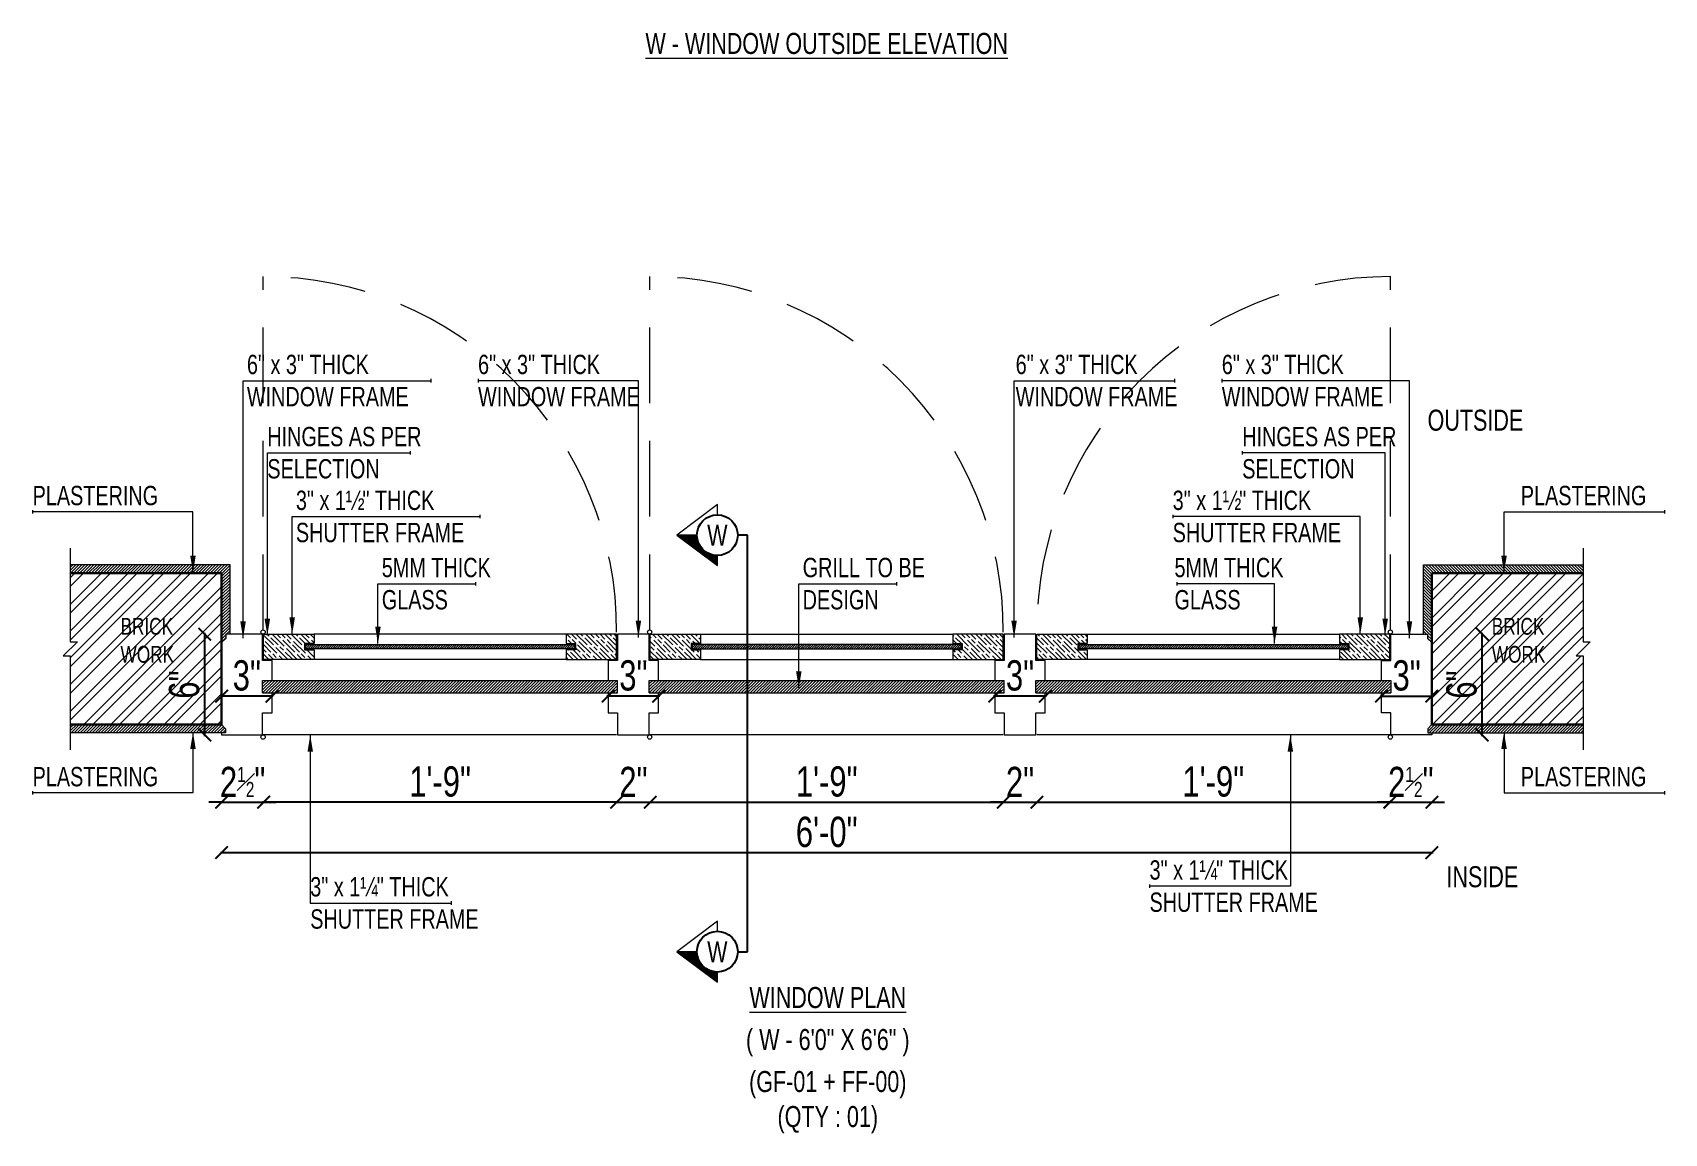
# Model space of a CAD drawing. Header units: inches. Extents: x 3365147 to 3374664, y 1380917 to 1384908.
# Drawn here: x 3372581.7 to 3372678.8, y 1381354 to 1381419.5 of the extents above; entities that cross this region are included whole.
import ezdxf
from ezdxf.enums import TextEntityAlignment as Align

# ---------------------------------------------------------------- set-up
doc = ezdxf.new("R2010")
doc.units = ezdxf.units.IN
doc.header["$LTSCALE"] = 18
doc.header["$MEASUREMENT"] = 0
doc.header["$PDSIZE"] = -1
for name, pattern in [('CONTINOUS', [0]), ('DASHDOT', [1, 0.5, -0.25, 0, -0.25]), ('HIDDEN', [0.375, 0.25, -0.125])]:
    doc.linetypes.add(name, pattern=pattern)
for name, color, linetype, lineweight in [('DETAIL-SECTION ARROW HATCH_BC', 252, 'CONTINOUS', 5), ('DETAIL-SECTION ARROW_BC', 1, 'CONTINOUS', 18), ('DETAIL-SECTION-00_BC', 2, 'DASHDOT', 25), ('DIM-03_BC', 1, 'Continuous', 9), ('GLASS-00_BC', 140, 'Continuous', 18), ('GLASS-HATCH_BC', 141, 'Continuous', 5), ('GRILL-00_BC', 150, 'CONTINOUS', 18), ('GRILL-HATCH_BC', 252, 'CONTINOUS', 5), ('PLASTERING BAND HATCH_BC', 252, 'Continuous', 5), ('PLASTERING BAND-00_BC', 1, 'Continuous', 15), ('TEXT ARROW_BC', 4, 'Continuous', 13), ('TEXT-HEADING_BC', 2, 'Continuous', 25), ('TEXT_BC', 3, 'CONTINOUS', 18), ('TITLE TEXT-01_BC', 1, 'Continuous', 20), ('TITLE TEXT-02_BC', 3, 'Continuous', 18), ('TITLE TEXT-03_BC', 4, 'Continuous', 15), ('WALL-00_BC', 7, 'Continuous', 30), ('WALL-9 inch BRICK HATCH_BC', 22, 'Continuous', 0), ('WALL-ZIGZAG LINE_BC', 3, 'Continuous', 13), ('WINDOWS-00_BC', 30, 'Continuous', 18), ('WINDOWS-SHUTTER_BC', 40, 'Continuous', 9), ('WINDOWS-THIN_BC', 252, 'Continuous', 5)]:
    doc.layers.add(name, color=color, linetype=linetype, lineweight=lineweight)
doc.styles.add('BC-TEXT_GENERAL', font='swisscl.ttf')
doc.styles.add('BC-WALL_DIM', font='swisscl.ttf')
doc.styles.add('BC_ROOM _DIM', font='swisscl.ttf')
doc.styles.add('DIM_BC', font='swisscl.ttf')
doc.dimstyles.new('BC-RD2', dxfattribs={"dimscale": 0.8, "dimtxt": 6, "dimasz": 2.5, "dimexe": 4.5, "dimexo": 0, "dimgap": 1, "dimtad": 1, "dimdec": 4, "dimzin": 3, "dimdsep": 46, "dimlunit": 4, "dimtxsty": 'BC_ROOM _DIM', "dimblk": 'ARCHTICK', "dimcen": 0.0625, "dimdle": 0.25, "dimse1": 1, "dimse2": 1, "dimclrd": 8, "dimclre": 4, "dimclrt": 256, "dimadec": 0, "dimazin": 0, "dimtfac": 0.5, "dimtdec": 4, "dimtix": 1, "dimtofl": 0, "dimtmove": 2, "dimatfit": 2, "dimfxl": 0, "dimfrac": 1, "dimtolj": 1, "dimtzin": 1, "dimarcsym": 0})
doc.dimstyles.new('WALL DIM-02_BC', dxfattribs={"dimtxt": 4, "dimasz": 2, "dimexe": 4.5, "dimexo": 0, "dimgap": 1, "dimtad": 1, "dimdec": 1, "dimzin": 0, "dimdsep": 46, "dimlunit": 4, "dimtxsty": 'BC-WALL_DIM', "dimblk": 'ARCHTICK', "dimcen": 0.0625, "dimdle": 0.25, "dimse1": 1, "dimse2": 1, "dimclrd": 7, "dimclre": 4, "dimclrt": 256, "dimadec": 0, "dimazin": 0, "dimtfac": 0.5, "dimtdec": 1, "dimtix": 1, "dimtofl": 0, "dimtmove": 2, "dimatfit": 2, "dimfxl": 0, "dimfrac": 1, "dimtolj": 1, "dimtzin": 1, "dimlwd": -1, "dimarcsym": 0})
pattern_1 = [(135, (3614064.68636, 1485485.129), (0.4242640687, 0.4242640687), [1, -0.2]), (135, (3614064.9692, 1485485.129), (0.4242640687, 0.4242640687), [0.6, -0.15, 0.3, -0.15]), (135, (3614065.32276, 1485485.0583), (0.4242640687, 0.4242640687), [1, -0.2])]
pattern_2 = [(225, (3131226.25682, 1277280.78154), (0.066291260736, -0.066291260736), [])]

# ---------------------------------------------------------------- blocks, each defined once
blk = doc.blocks.new('ARCHTICK')
at = {"color": 0, "const_width": 0.15}
blk.add_lwpolyline([(-0.5, -0.5), (0.5, 0.5)], dxfattribs=at)
blk = doc.blocks.new('*D1640')
at = {"layer": 'Defpoints', "color": 0, "transparency": 16777216}
for p in [(3372592.986, 1381377.674), (3372595.486, 1381377.674), (3372595.486, 1381373.674)]:
    blk.add_point(p, dxfattribs=at)
at = {"layer": 'DIM-03_BC', "color": 254, "lineweight": -2, "transparency": 16777216}
for p, q in [((3372592.986, 1381373.674), (3372592.236, 1381373.674)), ((3372592.986, 1381373.674), (3372595.486, 1381373.674)), ((3372595.486, 1381373.674), (3372596.236, 1381373.674))]:
    blk.add_line(p, q, dxfattribs=at)
at = {"layer": 'DIM-03_BC', "color": 254, "lineweight": -2, "transparency": 16777216, "xscale": 0.75, "yscale": 0.75, "zscale": 0.75}
blk.add_blockref('ARCHTICK', (3372592.986, 1381373.674), dxfattribs=at)
at = {"layer": 'DIM-03_BC', "color": 254, "lineweight": -2, "transparency": 16777216, "xscale": 0.75, "yscale": 0.75, "zscale": 0.75, "rotation": 180}
blk.add_blockref('ARCHTICK', (3372595.486, 1381373.674), dxfattribs=at)
at = {"layer": 'DIM-03_BC', "transparency": 16777216, "insert": (3372594.236, 1381374.878), "char_height": 1.8, "attachment_point": 5, "style": 'BC_ROOM _DIM'}
blk.add_mtext('\\A1;2{\\H0.5x;\\S1#2;}"', dxfattribs=at)
blk = doc.blocks.new('_ArchTick')
at = {"color": 0, "linetype": 'ByBlock', "const_width": 0.15}
blk.add_lwpolyline([(-0.5, -0.5), (0.5, 0.5)], dxfattribs=at)
blk = doc.blocks.new('*D1641')
at = {"layer": 'Defpoints', "color": 0, "transparency": 16777216}
for p in [(3372639.486, 1381377.674), (3372641.486, 1381377.674), (3372641.486, 1381373.674)]:
    blk.add_point(p, dxfattribs=at)
at = {"layer": 'DIM-03_BC', "color": 254, "lineweight": -2, "transparency": 16777216}
for p, q in [((3372639.486, 1381373.674), (3372638.736, 1381373.674)), ((3372639.486, 1381373.674), (3372641.486, 1381373.674)), ((3372641.486, 1381373.674), (3372642.236, 1381373.674))]:
    blk.add_line(p, q, dxfattribs=at)
at = {"layer": 'DIM-03_BC', "color": 254, "lineweight": -2, "transparency": 16777216, "xscale": 0.75, "yscale": 0.75, "zscale": 0.75}
blk.add_blockref('ARCHTICK', (3372639.486, 1381373.674), dxfattribs=at)
at = {"layer": 'DIM-03_BC', "color": 254, "lineweight": -2, "transparency": 16777216, "xscale": 0.75, "yscale": 0.75, "zscale": 0.75, "rotation": 180}
blk.add_blockref('ARCHTICK', (3372641.486, 1381373.674), dxfattribs=at)
at = {"layer": 'DIM-03_BC', "transparency": 16777216, "insert": (3372640.486, 1381374.878), "char_height": 1.8, "attachment_point": 5, "style": 'BC_ROOM _DIM'}
blk.add_mtext('\\A1;2"', dxfattribs=at)
blk = doc.blocks.new('*D1642')
at = {"layer": 'Defpoints', "color": 0, "transparency": 16777216}
for p in [(3372591.986, 1381383.674), (3372593.236, 1381383.674), (3372592.986, 1381377.674)]:
    blk.add_point(p, dxfattribs=at)
at = {"layer": 'DIM-03_BC', "color": 254, "lineweight": -2, "transparency": 16777216}
blk.add_line((3372591.986, 1381377.599), (3372591.986, 1381383.749), dxfattribs=at)
at = {"layer": 'DIM-03_BC', "color": 254, "lineweight": -2, "transparency": 16777216, "xscale": 0.75, "yscale": 0.75, "zscale": 0.75}
for p, rotation in [((3372591.986, 1381383.674), 90), ((3372591.986, 1381377.674), 270)]:
    blk.add_blockref('ARCHTICK', p, dxfattribs=dict(at, rotation=rotation))
at = {"layer": 'DIM-03_BC', "transparency": 16777216, "insert": (3372590.764, 1381380.674), "char_height": 1.8, "attachment_point": 5, "rotation": 90, "style": 'BC_ROOM _DIM'}
blk.add_mtext('\\A1;6"', dxfattribs=at)
blk = doc.blocks.new('*D1643')
at = {"layer": 'Defpoints', "color": 0, "transparency": 16777216}
for p in [(3372592.986, 1381379.987), (3372592.986, 1381378.987), (3372595.986, 1381378.987)]:
    blk.add_point(p, dxfattribs=at)
at = {"layer": 'DIM-03_BC', "color": 254, "lineweight": -2, "transparency": 16777216}
blk.add_line((3372596.061, 1381379.987), (3372592.911, 1381379.987), dxfattribs=at)
at = {"layer": 'DIM-03_BC', "color": 254, "lineweight": -2, "transparency": 16777216, "xscale": 0.75, "yscale": 0.75, "zscale": 0.75, "rotation": 180}
blk.add_blockref('ARCHTICK', (3372592.986, 1381379.987), dxfattribs=at)
at = {"layer": 'DIM-03_BC', "color": 254, "lineweight": -2, "transparency": 16777216, "xscale": 0.75, "yscale": 0.75, "zscale": 0.75}
blk.add_blockref('ARCHTICK', (3372595.986, 1381379.987), dxfattribs=at)
at = {"layer": 'DIM-03_BC', "transparency": 16777216, "insert": (3372594.486, 1381381.208), "char_height": 1.8, "attachment_point": 5, "style": 'BC_ROOM _DIM'}
blk.add_mtext('\\A1;3"', dxfattribs=at)
blk = doc.blocks.new('*D1644')
at = {"layer": 'Defpoints', "color": 0, "transparency": 16777216}
for p in [(3372641.486, 1381377.674), (3372662.486, 1381377.674), (3372662.486, 1381373.674)]:
    blk.add_point(p, dxfattribs=at)
at = {"layer": 'DIM-03_BC', "color": 254, "lineweight": -2, "transparency": 16777216}
blk.add_line((3372641.411, 1381373.674), (3372662.561, 1381373.674), dxfattribs=at)
at = {"layer": 'DIM-03_BC', "color": 254, "lineweight": -2, "transparency": 16777216, "xscale": 0.75, "yscale": 0.75, "zscale": 0.75, "rotation": 180}
blk.add_blockref('ARCHTICK', (3372641.486, 1381373.674), dxfattribs=at)
at = {"layer": 'DIM-03_BC', "color": 254, "lineweight": -2, "transparency": 16777216, "xscale": 0.75, "yscale": 0.75, "zscale": 0.75}
blk.add_blockref('ARCHTICK', (3372662.486, 1381373.674), dxfattribs=at)
at = {"layer": 'DIM-03_BC', "transparency": 16777216, "insert": (3372651.986, 1381374.895), "char_height": 1.8, "attachment_point": 5, "style": 'BC_ROOM _DIM'}
blk.add_mtext('\\A1;1\'-9"', dxfattribs=at)
blk = doc.blocks.new('*D1645')
at = {"layer": 'Defpoints', "color": 0, "transparency": 16777216}
for p in [(3372664.736, 1381383.674), (3372667.986, 1381383.674), (3372664.986, 1381377.674)]:
    blk.add_point(p, dxfattribs=at)
at = {"layer": 'DIM-03_BC', "color": 254, "lineweight": -2, "transparency": 16777216}
blk.add_line((3372667.986, 1381377.599), (3372667.986, 1381383.749), dxfattribs=at)
at = {"layer": 'DIM-03_BC', "color": 254, "lineweight": -2, "transparency": 16777216, "xscale": 0.75, "yscale": 0.75, "zscale": 0.75}
for p, rotation in [((3372667.986, 1381383.674), 90), ((3372667.986, 1381377.674), 270)]:
    blk.add_blockref('ARCHTICK', p, dxfattribs=dict(at, rotation=rotation))
at = {"layer": 'DIM-03_BC', "transparency": 16777216, "insert": (3372666.764, 1381380.674), "char_height": 1.8, "attachment_point": 5, "rotation": 90, "style": 'BC_ROOM _DIM'}
blk.add_mtext('\\A1;6"', dxfattribs=at)
blk = doc.blocks.new('*D1646')
at = {"layer": 'Defpoints', "color": 0, "transparency": 16777216}
for p in [(3372664.986, 1381379.987), (3372661.986, 1381378.987), (3372664.986, 1381378.987)]:
    blk.add_point(p, dxfattribs=at)
at = {"layer": 'DIM-03_BC', "color": 254, "lineweight": -2, "transparency": 16777216}
blk.add_line((3372661.911, 1381379.987), (3372665.061, 1381379.987), dxfattribs=at)
at = {"layer": 'DIM-03_BC', "color": 254, "lineweight": -2, "transparency": 16777216, "xscale": 0.75, "yscale": 0.75, "zscale": 0.75, "rotation": 180}
blk.add_blockref('ARCHTICK', (3372661.986, 1381379.987), dxfattribs=at)
at = {"layer": 'DIM-03_BC', "color": 254, "lineweight": -2, "transparency": 16777216, "xscale": 0.75, "yscale": 0.75, "zscale": 0.75}
blk.add_blockref('ARCHTICK', (3372664.986, 1381379.987), dxfattribs=at)
at = {"layer": 'DIM-03_BC', "transparency": 16777216, "insert": (3372663.486, 1381381.208), "char_height": 1.8, "attachment_point": 5, "style": 'BC_ROOM _DIM'}
blk.add_mtext('\\A1;3"', dxfattribs=at)
blk = doc.blocks.new('*D1647')
at = {"layer": 'Defpoints', "color": 0, "transparency": 16777216}
for p in [(3372662.486, 1381377.674), (3372664.986, 1381377.674), (3372664.986, 1381373.674)]:
    blk.add_point(p, dxfattribs=at)
at = {"layer": 'DIM-03_BC', "color": 254, "lineweight": -2, "transparency": 16777216}
for p, q in [((3372662.486, 1381373.674), (3372661.736, 1381373.674)), ((3372662.486, 1381373.674), (3372664.986, 1381373.674)), ((3372664.986, 1381373.674), (3372665.736, 1381373.674))]:
    blk.add_line(p, q, dxfattribs=at)
at = {"layer": 'DIM-03_BC', "color": 254, "lineweight": -2, "transparency": 16777216, "xscale": 0.75, "yscale": 0.75, "zscale": 0.75}
blk.add_blockref('ARCHTICK', (3372662.486, 1381373.674), dxfattribs=at)
at = {"layer": 'DIM-03_BC', "color": 254, "lineweight": -2, "transparency": 16777216, "xscale": 0.75, "yscale": 0.75, "zscale": 0.75, "rotation": 180}
blk.add_blockref('ARCHTICK', (3372664.986, 1381373.674), dxfattribs=at)
at = {"layer": 'DIM-03_BC', "transparency": 16777216, "insert": (3372663.736, 1381374.878), "char_height": 1.8, "attachment_point": 5, "style": 'BC_ROOM _DIM'}
blk.add_mtext('\\A1;2{\\H0.5x;\\S1#2;}"', dxfattribs=at)
blk = doc.blocks.new('*D1648')
at = {"layer": 'Defpoints', "color": 0, "transparency": 16777216}
for p in [(3372638.986, 1381379.987), (3372638.986, 1381378.987), (3372641.986, 1381378.987)]:
    blk.add_point(p, dxfattribs=at)
at = {"layer": 'DIM-03_BC', "color": 254, "lineweight": -2, "transparency": 16777216}
blk.add_line((3372642.061, 1381379.987), (3372638.911, 1381379.987), dxfattribs=at)
at = {"layer": 'DIM-03_BC', "color": 254, "lineweight": -2, "transparency": 16777216, "xscale": 0.75, "yscale": 0.75, "zscale": 0.75, "rotation": 180}
blk.add_blockref('ARCHTICK', (3372638.986, 1381379.987), dxfattribs=at)
at = {"layer": 'DIM-03_BC', "color": 254, "lineweight": -2, "transparency": 16777216, "xscale": 0.75, "yscale": 0.75, "zscale": 0.75}
blk.add_blockref('ARCHTICK', (3372641.986, 1381379.987), dxfattribs=at)
at = {"layer": 'DIM-03_BC', "transparency": 16777216, "insert": (3372640.486, 1381381.208), "char_height": 1.8, "attachment_point": 5, "style": 'BC_ROOM _DIM'}
blk.add_mtext('\\A1;3"', dxfattribs=at)
blk = doc.blocks.new('*D1660')
at = {"layer": 'Defpoints', "color": 0, "transparency": 16777216}
for p in [(3372592.986, 1381377.674), (3372664.986, 1381377.674), (3372664.986, 1381370.674)]:
    blk.add_point(p, dxfattribs=at)
at = {"layer": 'DIM-03_BC', "color": 254, "lineweight": -2, "transparency": 16777216}
blk.add_line((3372592.911, 1381370.674), (3372665.061, 1381370.674), dxfattribs=at)
at = {"layer": 'DIM-03_BC', "color": 254, "lineweight": -2, "transparency": 16777216, "xscale": 0.75, "yscale": 0.75, "zscale": 0.75, "rotation": 180}
blk.add_blockref('ARCHTICK', (3372592.986, 1381370.674), dxfattribs=at)
at = {"layer": 'DIM-03_BC', "color": 254, "lineweight": -2, "transparency": 16777216, "xscale": 0.75, "yscale": 0.75, "zscale": 0.75}
blk.add_blockref('ARCHTICK', (3372664.986, 1381370.674), dxfattribs=at)
at = {"layer": 'DIM-03_BC', "transparency": 16777216, "insert": (3372628.986, 1381371.896), "char_height": 1.8, "attachment_point": 5, "style": 'BC_ROOM _DIM'}
blk.add_mtext('\\A1;6\'-0"', dxfattribs=at)
blk = doc.blocks.new('*D1661')
at = {"layer": 'Defpoints', "color": 0, "transparency": 16777216}
for p in [(3372595.486, 1381377.674), (3372616.486, 1381377.674), (3372595.486, 1381373.674)]:
    blk.add_point(p, dxfattribs=at)
at = {"layer": 'DIM-03_BC', "color": 254, "lineweight": -2, "transparency": 16777216}
blk.add_line((3372616.561, 1381373.674), (3372595.411, 1381373.674), dxfattribs=at)
at = {"layer": 'DIM-03_BC', "color": 254, "lineweight": -2, "transparency": 16777216, "xscale": 0.75, "yscale": 0.75, "zscale": 0.75, "rotation": 180}
blk.add_blockref('ARCHTICK', (3372595.486, 1381373.674), dxfattribs=at)
at = {"layer": 'DIM-03_BC', "color": 254, "lineweight": -2, "transparency": 16777216, "xscale": 0.75, "yscale": 0.75, "zscale": 0.75}
blk.add_blockref('ARCHTICK', (3372616.486, 1381373.674), dxfattribs=at)
at = {"layer": 'DIM-03_BC', "transparency": 16777216, "insert": (3372605.986, 1381374.895), "char_height": 1.8, "attachment_point": 5, "style": 'BC_ROOM _DIM'}
blk.add_mtext('\\A1;1\'-9"', dxfattribs=at)
blk = doc.blocks.new('*D1662')
at = {"layer": 'Defpoints', "color": 0, "transparency": 16777216}
for p in [(3372615.986, 1381379.987), (3372615.986, 1381378.987), (3372618.986, 1381378.987)]:
    blk.add_point(p, dxfattribs=at)
at = {"layer": 'DIM-03_BC', "color": 254, "lineweight": -2, "transparency": 16777216}
blk.add_line((3372619.061, 1381379.987), (3372615.911, 1381379.987), dxfattribs=at)
at = {"layer": 'DIM-03_BC', "color": 254, "lineweight": -2, "transparency": 16777216, "xscale": 0.75, "yscale": 0.75, "zscale": 0.75, "rotation": 180}
blk.add_blockref('ARCHTICK', (3372615.986, 1381379.987), dxfattribs=at)
at = {"layer": 'DIM-03_BC', "color": 254, "lineweight": -2, "transparency": 16777216, "xscale": 0.75, "yscale": 0.75, "zscale": 0.75}
blk.add_blockref('ARCHTICK', (3372618.986, 1381379.987), dxfattribs=at)
at = {"layer": 'DIM-03_BC', "transparency": 16777216, "insert": (3372617.486, 1381381.208), "char_height": 1.8, "attachment_point": 5, "style": 'BC_ROOM _DIM'}
blk.add_mtext('\\A1;3"', dxfattribs=at)
blk = doc.blocks.new('*D1663')
at = {"layer": 'Defpoints', "color": 0, "transparency": 16777216}
for p in [(3372616.486, 1381377.674), (3372618.486, 1381377.674), (3372618.486, 1381373.674)]:
    blk.add_point(p, dxfattribs=at)
at = {"layer": 'DIM-03_BC', "color": 254, "lineweight": -2, "transparency": 16777216}
for p, q in [((3372616.486, 1381373.674), (3372615.736, 1381373.674)), ((3372616.486, 1381373.674), (3372618.486, 1381373.674)), ((3372618.486, 1381373.674), (3372619.236, 1381373.674))]:
    blk.add_line(p, q, dxfattribs=at)
at = {"layer": 'DIM-03_BC', "color": 254, "lineweight": -2, "transparency": 16777216, "xscale": 0.75, "yscale": 0.75, "zscale": 0.75}
blk.add_blockref('ARCHTICK', (3372616.486, 1381373.674), dxfattribs=at)
at = {"layer": 'DIM-03_BC', "color": 254, "lineweight": -2, "transparency": 16777216, "xscale": 0.75, "yscale": 0.75, "zscale": 0.75, "rotation": 180}
blk.add_blockref('ARCHTICK', (3372618.486, 1381373.674), dxfattribs=at)
at = {"layer": 'DIM-03_BC', "transparency": 16777216, "insert": (3372617.486, 1381374.878), "char_height": 1.8, "attachment_point": 5, "style": 'BC_ROOM _DIM'}
blk.add_mtext('\\A1;2"', dxfattribs=at)
blk = doc.blocks.new('*D1664')
at = {"layer": 'Defpoints', "color": 0, "transparency": 16777216}
for p in [(3372618.486, 1381377.674), (3372639.486, 1381377.674), (3372639.486, 1381373.674)]:
    blk.add_point(p, dxfattribs=at)
at = {"layer": 'DIM-03_BC', "color": 254, "lineweight": -2, "transparency": 16777216}
blk.add_line((3372618.411, 1381373.674), (3372639.561, 1381373.674), dxfattribs=at)
at = {"layer": 'DIM-03_BC', "color": 254, "lineweight": -2, "transparency": 16777216, "xscale": 0.75, "yscale": 0.75, "zscale": 0.75, "rotation": 180}
blk.add_blockref('ARCHTICK', (3372618.486, 1381373.674), dxfattribs=at)
at = {"layer": 'DIM-03_BC', "color": 254, "lineweight": -2, "transparency": 16777216, "xscale": 0.75, "yscale": 0.75, "zscale": 0.75}
blk.add_blockref('ARCHTICK', (3372639.486, 1381373.674), dxfattribs=at)
at = {"layer": 'DIM-03_BC', "transparency": 16777216, "insert": (3372628.986, 1381374.895), "char_height": 1.8, "attachment_point": 5, "style": 'BC_ROOM _DIM'}
blk.add_mtext('\\A1;1\'-9"', dxfattribs=at)
blk = doc.blocks.new('*U1500')
at = {"layer": 'DETAIL-SECTION ARROW HATCH_BC', "linetype": 'Continuous'}
h = blk.add_hatch(dxfattribs=at)
h.set_pattern_fill('ANSI31', color=256, scale=0.064516, angle=-270, style=0)
h.set_pattern_definition([(135, (8.431633, 21.679937), (-0.0057024626, -0.0057024626), [])])
h.paths.add_polyline_path([(-0.287, 3.677), (-0.287, 3.774, -0.414214), (-0.481, 3.967), (-0.674, 3.967)])
h = blk.add_hatch(dxfattribs=at)
h.set_pattern_fill('ANSI31', color=256, scale=0.064516, angle=-270, style=0)
h.set_pattern_definition([(135, (8.431633, 17.712754), (-0.0057024626, -0.0057024626), [])])
h.paths.add_polyline_path([(-0.287, -0.29), (-0.287, -0.194, -0.414214), (-0.481, 0), (-0.674, 0)])
at = {"linetype": 'Continuous'}
for p, q in [((0, 3.967), (-0.094, 3.967)), ((-0.094, 0), (0, 0))]:
    blk.add_line(p, q, dxfattribs=at)
blk.add_line((0, 0), (0, 3.967))
at = {"linetype": 'CONTINOUS'}
for centre in [(-0.287, 3.967), (-0.287, 0)]:
    blk.add_circle(centre, 0.194, dxfattribs=at)
at = {"layer": 'DETAIL-SECTION ARROW_BC'}
for p, q in [((-0.481, 3.967), (-0.674, 3.967)), ((-0.481, 0), (-0.674, 0))]:
    blk.add_line(p, q, dxfattribs=at)
for points in [[(-0.287, 4.161), (-0.287, 4.258), (-0.674, 3.967), (-0.287, 3.677), (-0.287, 3.774)], [(-0.287, 0.194), (-0.287, 0.29), (-0.674, 0), (-0.287, -0.29), (-0.287, -0.194)]]:
    blk.add_lwpolyline(points, dxfattribs=at)
at = {"linetype": 'CONTINOUS', "style": 'DIM_BC'}
for tag, p in [('2', (-0.287, 3.967)), ('1', (-0.287, 0))]:
    blk.add_attdef(tag, text='', height=0.2, rotation=360, dxfattribs=at).set_placement(p, align=Align.MIDDLE_CENTER)

msp = doc.modelspace()

# ---------------------------------------------------------------- hatches: boundary and pattern name
at = {"layer": 'GLASS-HATCH_BC', "transparency": 33554687}
h = msp.add_hatch(dxfattribs=at)
h.set_pattern_fill('ANSI31', color=256, scale=0.75, angle=-180)
h.set_pattern_definition(pattern_2)
h.paths.add_polyline_path([(3372613.98604, 1381383.04903), (3372613.98604, 1381382.79903), (3372597.98604, 1381382.79903), (3372597.98604, 1381383.04903)])
h = msp.add_hatch(dxfattribs=at)
h.set_pattern_fill('ANSI31', color=256, scale=0.75, angle=-180)
h.set_pattern_definition(pattern_2)
h.paths.add_polyline_path([(3372620.98604, 1381383.04903), (3372620.98604, 1381382.79903), (3372636.98604, 1381382.79903), (3372636.98604, 1381383.04903)])
h = msp.add_hatch(dxfattribs=at)
h.set_pattern_fill('ANSI31', color=256, scale=0.75, angle=-180)
h.set_pattern_definition(pattern_2)
h.paths.add_polyline_path([(3372659.98604, 1381383.04903), (3372659.98604, 1381382.79903), (3372643.98604, 1381382.79903), (3372643.98604, 1381383.04903)])
at = {"layer": 'GRILL-HATCH_BC', "transparency": 33554687}
h = msp.add_hatch(dxfattribs=at)
h.set_pattern_fill('ANSI31', color=256)
h.set_pattern_definition([(45, (3614057.31136, 1485484.62901), (-0.08838834765, 0.08838834765), [])])
h.paths.add_polyline_path([(3372616.54854, 1381380.92403), (3372595.42354, 1381380.92403), (3372595.42354, 1381380.17403), (3372616.54854, 1381380.17403)])
h = msp.add_hatch(dxfattribs=at)
h.set_pattern_fill('ANSI31', color=256)
h.set_pattern_definition([(45, (3614080.31136, 1485484.62901), (-0.08838834765, 0.08838834765), [])])
h.paths.add_polyline_path([(3372618.42354, 1381380.17403), (3372639.54854, 1381380.17403), (3372639.54854, 1381380.92403), (3372618.42354, 1381380.92403)])
h = msp.add_hatch(dxfattribs=at)
h.set_pattern_fill('ANSI31', color=256)
h.set_pattern_definition([(45, (3614094.31136, 1485484.62901), (-0.08838834765, 0.08838834765), [])])
h.paths.add_polyline_path([(3372641.42354, 1381380.17403), (3372662.54854, 1381380.17403), (3372662.54854, 1381380.92403), (3372641.42354, 1381380.92403)])
at = {"layer": 'PLASTERING BAND HATCH_BC', "transparency": 33554687}
h = msp.add_hatch(dxfattribs=at)
h.set_pattern_fill('ANSI31', color=256)
h.set_pattern_definition([(45, (3372589.26103, 1381378.06887), (-0.0883883, 0.0883883), [])])
h.paths.add_polyline_path([(3372583.98604, 1381378.29903), (3372583.98604, 1381377.79903), (3372592.98604, 1381377.79903), (3372593.22604, 1381377.79903), (3372593.22604, 1381378.04903), (3372592.98604, 1381378.29903)])
h.paths.add_polyline_path([(3372592.98604, 1381383.17403), (3372593.23604, 1381383.42403), (3372593.23604, 1381383.67403), (3372593.48604, 1381383.67403), (3372593.48604, 1381387.79903), (3372583.98604, 1381387.79903), (3372583.98604, 1381387.29903), (3372592.98604, 1381387.29903)])
h = msp.add_hatch(dxfattribs=at)
h.set_pattern_fill('ANSI31', color=256, angle=90)
h.set_pattern_definition([(135, (3373801.53301, 1384580.48764), (-0.0883883476, -0.0883883476), [])])
h.paths.add_polyline_path([(3372664.73604, 1381383.42403), (3372664.98604, 1381383.17403), (3372664.98604, 1381387.29903), (3372673.98604, 1381387.29903), (3372673.98604, 1381387.79903), (3372664.48604, 1381387.79903), (3372664.48604, 1381383.67403), (3372664.73604, 1381383.67403)])
h = msp.add_hatch(dxfattribs=at)
h.set_pattern_fill('ANSI31', color=256)
h.set_pattern_definition([(45, (3373801.53301, 1384580.48764), (-0.0883883476, 0.0883883476), [])])
h.paths.add_polyline_path([(3372673.98604, 1381378.29903), (3372664.98604, 1381378.29903), (3372664.74604, 1381378.04903), (3372664.74604, 1381377.79903), (3372664.98604, 1381377.79903), (3372673.98604, 1381377.79903)])
at = {"layer": 'WALL-9 inch BRICK HATCH_BC', "transparency": 33554687}
h = msp.add_hatch(dxfattribs=at)
h.set_pattern_fill('ANSI32', color=256, scale=3)
h.set_pattern_definition([(45, (3373391.9024, 1378527.7195), (-0.79549513, 0.79549513), []), (45, (3373392.4327, 1378527.7195), (-0.79549513, 0.79549513), [])])
h.paths.add_polyline_path([(3372583.56417, 1381382.37715), (3372583.98604, 1381382.37715), (3372583.98604, 1381378.29903), (3372592.98604, 1381378.29903), (3372592.98604, 1381387.29903), (3372583.98604, 1381387.29903), (3372583.98604, 1381383.2209), (3372584.40792, 1381383.2209)])
h = msp.add_hatch(dxfattribs=at)
h.set_pattern_fill('ANSI32', color=256, scale=3)
h.set_pattern_definition([(45, (3372279.3554, 1375325.5309), (-0.79549513, 0.79549513), []), (45, (3372279.8857, 1375325.5309), (-0.79549513, 0.79549513), [])])
h.paths.add_polyline_path([(3372673.98604, 1381382.37715), (3372673.56417, 1381382.37715), (3372674.40792, 1381383.2209), (3372673.98604, 1381383.2209), (3372673.98604, 1381387.29903), (3372664.98604, 1381387.29903), (3372664.98604, 1381378.29903), (3372673.98604, 1381378.29903)])
at = {"layer": 'WINDOWS-THIN_BC', "transparency": 33554687}
h = msp.add_hatch(dxfattribs=at)
h.set_pattern_fill('GOST_WOOD', color=256, scale=0.1, angle=45)
h.set_pattern_definition(pattern_1)
h.paths.add_polyline_path([(3372595.48604, 1381382.17403), (3372598.48604, 1381382.17403), (3372598.48604, 1381382.73653), (3372597.92354, 1381382.73653), (3372597.92354, 1381383.11153), (3372598.48604, 1381383.11153), (3372598.48604, 1381383.67403), (3372595.48604, 1381383.67403)])
h = msp.add_hatch(dxfattribs=at)
h.set_pattern_fill('GOST_WOOD', color=256, scale=0.1, angle=45)
h.set_pattern_definition(pattern_1)
h.paths.add_polyline_path([(3372616.48604, 1381382.17403), (3372613.48604, 1381382.17403), (3372613.48604, 1381382.73653), (3372614.04854, 1381382.73653), (3372614.04854, 1381383.11153), (3372613.48604, 1381383.11153), (3372613.48604, 1381383.67403), (3372616.48604, 1381383.67403)])
h = msp.add_hatch(dxfattribs=at)
h.set_pattern_fill('GOST_WOOD', color=256, scale=0.1, angle=45)
h.set_pattern_definition(pattern_1)
h.paths.add_polyline_path([(3372618.48604, 1381382.17403), (3372621.48604, 1381382.17403), (3372621.48604, 1381382.73653), (3372620.92354, 1381382.73653), (3372620.92354, 1381383.11153), (3372621.48604, 1381383.11153), (3372621.48604, 1381383.67403), (3372618.48604, 1381383.67403)])
h = msp.add_hatch(dxfattribs=at)
h.set_pattern_fill('GOST_WOOD', color=256, scale=0.1, angle=45)
h.set_pattern_definition(pattern_1)
h.paths.add_polyline_path([(3372639.48604, 1381382.17403), (3372636.48604, 1381382.17403), (3372636.48604, 1381382.73653), (3372637.04854, 1381382.73653), (3372637.04854, 1381383.11153), (3372636.48604, 1381383.11153), (3372636.48604, 1381383.67403), (3372639.48604, 1381383.67403)])
h = msp.add_hatch(dxfattribs=at)
h.set_pattern_fill('GOST_WOOD', color=256, scale=0.1, angle=45)
h.set_pattern_definition(pattern_1)
h.paths.add_polyline_path([(3372641.48604, 1381382.17403), (3372644.48604, 1381382.17403), (3372644.48604, 1381382.73653), (3372643.92354, 1381382.73653), (3372643.92354, 1381383.11153), (3372644.48604, 1381383.11153), (3372644.48604, 1381383.67403), (3372641.48604, 1381383.67403)])
h = msp.add_hatch(dxfattribs=at)
h.set_pattern_fill('GOST_WOOD', color=256, scale=0.1, angle=45)
h.set_pattern_definition(pattern_1)
h.paths.add_polyline_path([(3372662.48604, 1381382.17403), (3372659.48604, 1381382.17403), (3372659.48604, 1381382.73653), (3372660.04854, 1381382.73653), (3372660.04854, 1381383.11153), (3372659.48604, 1381383.11153), (3372659.48604, 1381383.67403), (3372662.48604, 1381383.67403)])

# ---------------------------------------------------------------- linework, layer by layer
at = {"layer": 'GLASS-00_BC', "transparency": 33554687}
for points in [[(3372597.98604, 1381383.04903), (3372613.98604, 1381383.04903), (3372613.98604, 1381382.79903), (3372597.98604, 1381382.79903)], [(3372636.98604, 1381383.04903), (3372620.98604, 1381383.04903), (3372620.98604, 1381382.79903), (3372636.98604, 1381382.79903)], [(3372643.98604, 1381383.04903), (3372659.98604, 1381383.04903), (3372659.98604, 1381382.79903), (3372643.98604, 1381382.79903)]]:
    msp.add_lwpolyline(points, close=True, dxfattribs=at)
at = {"layer": 'GRILL-00_BC', "transparency": 33554687}
for p, q in [((3372595.42354, 1381380.92403), (3372616.54854, 1381380.92403)), ((3372595.42354, 1381380.17403), (3372595.42354, 1381380.92403)), ((3372616.54854, 1381380.17403), (3372616.54854, 1381380.92403)), ((3372618.42354, 1381380.92403), (3372639.54854, 1381380.92403)), ((3372618.42354, 1381380.17403), (3372618.42354, 1381380.92403)), ((3372639.54854, 1381380.17403), (3372639.54854, 1381380.92403)), ((3372641.42354, 1381380.92403), (3372662.54854, 1381380.92403)), ((3372641.42354, 1381380.17403), (3372641.42354, 1381380.92403)), ((3372662.54854, 1381380.92403), (3372662.54854, 1381380.17403)), ((3372595.42354, 1381380.17403), (3372616.54854, 1381380.17403)), ((3372618.42354, 1381380.17403), (3372639.54854, 1381380.17403)), ((3372641.42354, 1381380.17403), (3372662.54854, 1381380.17403))]:
    msp.add_line(p, q, dxfattribs=at)
at = {"layer": 'PLASTERING BAND-00_BC', "transparency": 33554687}
for p, q in [((3372593.48604, 1381387.79903), (3372583.98604, 1381387.79903)), ((3372593.48604, 1381383.67403), (3372593.48604, 1381387.79903)), ((3372664.48604, 1381383.67403), (3372664.48604, 1381387.79903)), ((3372664.48604, 1381387.79903), (3372673.98604, 1381387.79903)), ((3372592.98604, 1381377.79903), (3372583.98604, 1381377.79903)), ((3372664.98604, 1381377.79903), (3372673.98604, 1381377.79903))]:
    msp.add_line(p, q, dxfattribs=at)
at = {"layer": 'TEXT ARROW_BC', "transparency": 33554687}
for p, q in [((3372605.42433, 1381398.86029), (3372605.42433, 1381398.66029)), ((3372608.24337, 1381398.86029), (3372608.24337, 1381398.66029)), ((3372649.67243, 1381398.86029), (3372649.67243, 1381398.66029)), ((3372652.49147, 1381398.86029), (3372652.49147, 1381398.66029)), ((3372604.20906, 1381394.56749), (3372604.20906, 1381394.36749)), ((3372653.70674, 1381394.56749), (3372653.70674, 1381394.36749)), ((3372581.74376, 1381391.05744), (3372581.74376, 1381390.85744)), ((3372608.34741, 1381390.77403), (3372608.34741, 1381390.57403)), ((3372649.56839, 1381390.77403), (3372649.56839, 1381390.57403)), ((3372678.82015, 1381391.05744), (3372678.82015, 1381390.85744)), ((3372608.09425, 1381386.77403), (3372608.09425, 1381386.57403)), ((3372633.13254, 1381386.77403), (3372633.13254, 1381386.57403)), ((3372649.82155, 1381386.77403), (3372649.82155, 1381386.57403)), ((3372581.74376, 1381374.32842), (3372581.74376, 1381374.12842)), ((3372678.82015, 1381374.32842), (3372678.82015, 1381374.12842)), ((3372648.19226, 1381368.77403), (3372648.19226, 1381368.57403)), ((3372606.63761, 1381367.77403), (3372606.63761, 1381367.57403))]:
    msp.add_line(p, q, dxfattribs=at)
at = {"layer": 'WALL-00_BC', "transparency": 33554687}
for p, q in [((3372592.98604, 1381387.29903), (3372583.98604, 1381387.29903)), ((3372592.98604, 1381378.29903), (3372592.98604, 1381387.29903)), ((3372664.98604, 1381378.29903), (3372664.98604, 1381387.29903)), ((3372664.98604, 1381387.29903), (3372673.98604, 1381387.29903)), ((3372592.98604, 1381378.29903), (3372583.98604, 1381378.29903)), ((3372664.98604, 1381378.29903), (3372673.98604, 1381378.29903))]:
    msp.add_line(p, q, dxfattribs=at)
at = {"layer": 'WALL-ZIGZAG LINE_BC', "transparency": 33554687}
for points in [[(3372583.98604, 1381388.79903), (3372583.98604, 1381383.2209), (3372584.40792, 1381383.2209), (3372583.56417, 1381382.37715), (3372583.98604, 1381382.37715), (3372583.98604, 1381376.79903)], [(3372673.98604, 1381388.79903), (3372673.98604, 1381383.2209), (3372674.40792, 1381383.2209), (3372673.56417, 1381382.37715), (3372673.98604, 1381382.37715), (3372673.98604, 1381376.79903)]]:
    msp.add_lwpolyline(points, dxfattribs=at)
at = {"layer": 'WINDOWS-00_BC', "transparency": 33554687}
for points in [[(3372595.98604, 1381380.92403), (3372595.98604, 1381382.11153), (3372595.42354, 1381382.11153), (3372595.42354, 1381383.67403), (3372593.23604, 1381383.67403), (3372593.23604, 1381383.42403), (3372592.98604, 1381383.17403), (3372592.98604, 1381378.29903), (3372593.22604, 1381378.04903), (3372593.22604, 1381377.79903), (3372592.98604, 1381377.79903), (3372592.98604, 1381377.67403), (3372592.98604, 1381377.67403), (3372592.98604, 1381377.67403), (3372595.42354, 1381377.67403), (3372595.42354, 1381378.98653), (3372595.98604, 1381378.98653), (3372595.98604, 1381380.17403)], [(3372618.98604, 1381380.92403), (3372618.98604, 1381382.11153), (3372618.42354, 1381382.11153), (3372618.42354, 1381383.67403), (3372616.54854, 1381383.67403), (3372616.54854, 1381382.11153), (3372615.98604, 1381382.11153), (3372615.98604, 1381380.92403)], [(3372641.98604, 1381380.92403), (3372641.98604, 1381382.11153), (3372641.42354, 1381382.11153), (3372641.42354, 1381383.67403), (3372639.54854, 1381383.67403), (3372639.54854, 1381382.11153), (3372638.98604, 1381382.11153), (3372638.98604, 1381380.92403)], [(3372661.98604, 1381380.92403), (3372661.98604, 1381382.11153), (3372662.54854, 1381382.11153), (3372662.54854, 1381383.67403), (3372664.73604, 1381383.67403), (3372664.73604, 1381383.42403), (3372664.98604, 1381383.17403), (3372664.98604, 1381378.29903), (3372664.74604, 1381378.04903), (3372664.74604, 1381377.79903), (3372664.98604, 1381377.79903), (3372664.98604, 1381377.67403), (3372664.98604, 1381377.67403), (3372664.98604, 1381377.67403), (3372662.54854, 1381377.67403), (3372662.54854, 1381378.98653), (3372661.98604, 1381378.98653), (3372661.98604, 1381380.17403)], [(3372615.98604, 1381380.17403), (3372615.98604, 1381378.98653), (3372616.54854, 1381378.98653), (3372616.54854, 1381377.67403), (3372616.54854, 1381377.67403), (3372616.54854, 1381377.67403), (3372618.42354, 1381377.67403), (3372618.42354, 1381378.98653), (3372618.98604, 1381378.98653), (3372618.98604, 1381380.17403)], [(3372638.98604, 1381380.17403), (3372638.98604, 1381378.98653), (3372639.54854, 1381378.98653), (3372639.54854, 1381377.67403), (3372639.54854, 1381377.67403), (3372639.54854, 1381377.67403), (3372641.42354, 1381377.67403), (3372641.42354, 1381378.98653), (3372641.98604, 1381378.98653), (3372641.98604, 1381380.17403)]]:
    msp.add_lwpolyline(points, dxfattribs=at)
for centre in [(3372595.45479, 1381383.79903), (3372618.45479, 1381383.79903), (3372662.51729, 1381383.79903), (3372595.45479, 1381377.54903), (3372618.45479, 1381377.54903), (3372662.51729, 1381377.54903)]:
    msp.add_circle(centre, 0.125, dxfattribs=at)
at = {"layer": 'WINDOWS-SHUTTER_BC', "linetype": 'HIDDEN', "transparency": 33554687}
for p, q in [((3372595.45479, 1381383.92403), (3372595.45479, 1381404.95528)), ((3372618.45479, 1381383.92403), (3372618.45479, 1381404.95528)), ((3372662.51729, 1381383.92403), (3372662.51729, 1381404.95528))]:
    msp.add_line(p, q, dxfattribs=at)
at = {"layer": 'WINDOWS-SHUTTER_BC', "transparency": 33554687}
for points in [[(3372598.48604, 1381383.67403), (3372598.48604, 1381383.11153), (3372597.92354, 1381383.11153), (3372597.92354, 1381382.73653), (3372598.48604, 1381382.73653), (3372598.48604, 1381382.17403), (3372595.48604, 1381382.17403), (3372595.48604, 1381383.67403)], [(3372613.48604, 1381383.67403), (3372613.48604, 1381383.11153), (3372614.04854, 1381383.11153), (3372614.04854, 1381382.73653), (3372613.48604, 1381382.73653), (3372613.48604, 1381382.17403), (3372616.48604, 1381382.17403), (3372616.48604, 1381383.67403)], [(3372621.48604, 1381383.67403), (3372621.48604, 1381383.11153), (3372620.92354, 1381383.11153), (3372620.92354, 1381382.73653), (3372621.48604, 1381382.73653), (3372621.48604, 1381382.17403), (3372618.48604, 1381382.17403), (3372618.48604, 1381383.67403)], [(3372636.48604, 1381383.67403), (3372636.48604, 1381383.11153), (3372637.04854, 1381383.11153), (3372637.04854, 1381382.73653), (3372636.48604, 1381382.73653), (3372636.48604, 1381382.17403), (3372639.48604, 1381382.17403), (3372639.48604, 1381383.67403)], [(3372644.48604, 1381383.67403), (3372644.48604, 1381383.11153), (3372643.92354, 1381383.11153), (3372643.92354, 1381382.73653), (3372644.48604, 1381382.73653), (3372644.48604, 1381382.17403), (3372641.48604, 1381382.17403), (3372641.48604, 1381383.67403)], [(3372659.48604, 1381383.67403), (3372659.48604, 1381383.11153), (3372660.04854, 1381383.11153), (3372660.04854, 1381382.73653), (3372659.48604, 1381382.73653), (3372659.48604, 1381382.17403), (3372662.48604, 1381382.17403), (3372662.48604, 1381383.67403)]]:
    msp.add_lwpolyline(points, close=True, dxfattribs=at)
at = {"layer": 'WINDOWS-SHUTTER_BC', "linetype": 'HIDDEN', "transparency": 33554687}
for centre, start, end in [((3372595.45479, 1381383.92403), 359.6594585, 90), ((3372618.45479, 1381383.92403), 359.6594585, 90), ((3372662.51729, 1381383.92403), 90, 180.3405415)]:
    msp.add_arc(centre, 21.03125, start, end, dxfattribs=at)
at = {"layer": 'WINDOWS-THIN_BC', "transparency": 33554687}
for p, q in [((3372613.48604, 1381383.67403), (3372598.48604, 1381383.67403)), ((3372621.48604, 1381383.67403), (3372636.48604, 1381383.67403)), ((3372644.48604, 1381383.67403), (3372659.48604, 1381383.67403)), ((3372613.48604, 1381382.17403), (3372598.48604, 1381382.17403)), ((3372621.48604, 1381382.17403), (3372636.48604, 1381382.17403)), ((3372659.48604, 1381382.17403), (3372644.48604, 1381382.17403)), ((3372616.48567, 1381377.67403), (3372595.45479, 1381377.67403)), ((3372639.48567, 1381377.67403), (3372618.45479, 1381377.67403)), ((3372662.51729, 1381377.67403), (3372641.48641, 1381377.67403))]:
    msp.add_line(p, q, dxfattribs=at)

# ---------------------------------------------------------------- block references
at = {"layer": 'DETAIL-SECTION-00_BC', "transparency": 33554687, "xscale": 6.249218847644045, "yscale": 6.249218847644045, "zscale": 6.249218847644045}
msp.add_blockref('*U1500', (3372624.27318, 1381364.77759), dxfattribs=at).add_auto_attribs({'2': 'W', '1': 'W'})

# ---------------------------------------------------------------- texts
at = {"layer": 'TEXT-HEADING_BC', "transparency": 33554687, "char_height": 1.25, "attachment_point": 2, "style": 'BC-TEXT_GENERAL'}
for s, insert in [('OUTSIDE', (3372667.57927, 1381397.03467)), ('INSIDE', (3372667.99193, 1381369.8627))]:
    msp.add_mtext(s, dxfattribs=dict(at, insert=insert))
at = {"layer": 'TEXT_BC', "transparency": 33554687, "attachment_point": 4, "style": 'BC-TEXT_GENERAL'}
for s, insert, char_height in [('\\A1;6" x 3" THICK\\PWINDOW FRAME', (3372594.49324, 1381398.76029), 1.15), ('\\A1;6" x 3" THICK\\PWINDOW FRAME', (3372608.24337, 1381398.76029), 1.15), ('\\A1;6" x 3" THICK\\PWINDOW FRAME', (3372640.22882, 1381398.76029), 1.15), ('\\A1;6" x 3" THICK\\PWINDOW FRAME', (3372652.49147, 1381398.76029), 1.15), ('\\A1;HINGES AS PER \\PSELECTION ', (3372595.7068, 1381394.46749), 1.15), ('\\A1;HINGES AS PER \\PSELECTION ', (3372653.70674, 1381394.46749), 1.15), ('\\A1;PLASTERING\\P ', (3372581.74376, 1381390.95744), 1.15), ('\\A1;3" x 1½" THICK\\PSHUTTER FRAME', (3372597.40689, 1381390.67403), 1.15), ('\\A1;3" x 1½" THICK\\PSHUTTER FRAME', (3372649.56839, 1381390.67403), 1.15), ('\\A1;PLASTERING\\P ', (3372670.28018, 1381390.95744), 1.15), ('\\A1;5MM THICK\\PGLASS', (3372602.51738, 1381386.67403), 1.15), ('\\A1;GRILL TO BE \\PDESIGN', (3372627.55568, 1381386.67403), 1.15), ('\\A1;5MM THICK\\PGLASS', (3372649.67692, 1381386.67403), 1.15), ('\\A1;BRICK\\PWORK', (3372586.97055, 1381383.30098), 1), ('\\A1;BRICK\\PWORK', (3372668.55215, 1381383.30098), 1), ('\\A1;PLASTERING\\P ', (3372581.74376, 1381374.22842), 1.15), ('\\A1;PLASTERING\\P ', (3372670.28018, 1381374.22842), 1.15), ('\\A1;3" x 1¼" THICK\\PSHUTTER FRAME', (3372648.19226, 1381368.67403), 1.15), ('\\A1;3" x 1¼" THICK\\PSHUTTER FRAME', (3372598.26023, 1381367.67403), 1.15)]:
    msp.add_mtext(s, dxfattribs=dict(at, insert=insert, char_height=char_height))
at = {"layer": 'TITLE TEXT-01_BC', "transparency": 33554687, "char_height": 1.25, "attachment_point": 2, "style": 'BC-TEXT_GENERAL'}
for s, insert in [('{\\LW - WINDOW OUTSIDE ELEVATION}', (3372628.98604, 1381419.4553)), ('{\\LWINDOW PLAN  }', (3372629.05026, 1381362.67403))]:
    msp.add_mtext(s, dxfattribs=dict(at, insert=insert))
at = {"layer": 'TITLE TEXT-02_BC', "transparency": 33554687, "insert": (3372629.05026, 1381360.17403), "char_height": 1.25, "attachment_point": 2, "style": 'BC-TEXT_GENERAL'}
msp.add_mtext('( W - 6\'0" X 6\'6" )', dxfattribs=at)
at = {"layer": 'TITLE TEXT-03_BC', "transparency": 33554687, "insert": (3372629.05026, 1381357.67403), "char_height": 1.25, "attachment_point": 2, "style": 'BC-TEXT_GENERAL'}
msp.add_mtext('(GF-01 + FF-00)\\P(QTY : 01)', dxfattribs=at)

# ---------------------------------------------------------------- dimensions: what is measured, and where the dimension line sits
at = {"layer": 'DIM-03_BC', "transparency": 33554687}
for base, p1, p2, angle, picture, middle in [((3372591.98604, 1381383.67403), (3372592.98604, 1381377.67403), (3372593.23604, 1381383.67403), 90, '*D1642', (3372590.76422, 1381380.67403)), ((3372667.98565, 1381383.67403), (3372664.98604, 1381377.67403), (3372664.73604, 1381383.67403), 90, '*D1645', (3372666.76383, 1381380.67403)), ((3372664.98604, 1381379.98653), (3372661.98604, 1381378.98653), (3372664.98604, 1381378.98653), 180, '*D1646', (3372663.48604, 1381381.20835)), ((3372595.48604, 1381373.67403), (3372616.48604, 1381377.67403), (3372595.48604, 1381377.67403), 180, '*D1661', (3372605.98604, 1381374.89467)), ((3372664.98604, 1381373.67403), (3372662.48604, 1381377.67403), (3372664.98604, 1381377.67403), 180, '*D1647', (3372663.73604, 1381374.87757))]:
    dim = msp.add_linear_dim(base=base, p1=p1, p2=p2, angle=angle, dimstyle='BC-RD2', override={"dimscale": 0.3, "dimtad": 3, "dimdec": 2, "dimpost": '\\X', "dimclrd": 254, "dimtofl": 1}, dxfattribs=at)
    dim.commit()
    dim.dimension.update_dxf_attribs({"geometry": picture, "text_midpoint": middle})
for base, p1, p2, picture, middle in [((3372592.98604, 1381379.98653), (3372595.98604, 1381378.98653), (3372592.98604, 1381378.98653), '*D1643', (3372594.48604, 1381381.20835)), ((3372615.98604, 1381379.98653), (3372618.98604, 1381378.98653), (3372615.98604, 1381378.98653), '*D1662', (3372617.48604, 1381381.20835)), ((3372638.98604, 1381379.98653), (3372641.98604, 1381378.98653), (3372638.98604, 1381378.98653), '*D1648', (3372640.48604, 1381381.20835)), ((3372595.48604, 1381373.67403), (3372592.98604, 1381377.67403), (3372595.48604, 1381377.67403), '*D1640', (3372594.23604, 1381374.87757)), ((3372664.98604, 1381370.67442), (3372592.98604, 1381377.67403), (3372664.98604, 1381377.67403), '*D1660', (3372628.98604, 1381371.89624)), ((3372618.48604, 1381373.67403), (3372616.48604, 1381377.67403), (3372618.48604, 1381377.67403), '*D1663', (3372617.48604, 1381374.87757)), ((3372639.48604, 1381373.67403), (3372618.48604, 1381377.67403), (3372639.48604, 1381377.67403), '*D1664', (3372628.98604, 1381374.89467)), ((3372641.48604, 1381373.67403), (3372639.48604, 1381377.67403), (3372641.48604, 1381377.67403), '*D1641', (3372640.48604, 1381374.87757)), ((3372662.48604, 1381373.67403), (3372641.48604, 1381377.67403), (3372662.48604, 1381377.67403), '*D1644', (3372651.98604, 1381374.89467))]:
    dim = msp.add_linear_dim(base=base, p1=p1, p2=p2, dimstyle='BC-RD2', override={"dimscale": 0.3, "dimtad": 3, "dimdec": 2, "dimpost": '\\X', "dimclrd": 254, "dimtofl": 1}, dxfattribs=at)
    dim.commit()
    dim.dimension.update_dxf_attribs({"geometry": picture, "text_midpoint": middle})

# ---------------------------------------------------------------- leaders
at = {"layer": 'TEXT ARROW_BC', "transparency": 33554687}
for points, override in [([(3372594.26255, 1381383.4366), (3372594.26255, 1381398.76029), (3372605.42433, 1381398.76029)], {"dimasz": 1, "dimtad": 0, "dimclrd": 256, "dimfxl": 3, "dimfxlon": 1, "dimarcsym": 1}), ([(3372617.78335, 1381383.48239), (3372617.78335, 1381398.76029), (3372608.24337, 1381398.76029)], {"dimasz": 1, "dimgap": 1, "dimtad": 0, "dimclrd": 256, "dimfxl": 3, "dimfxlon": 1, "dimarcsym": 1}), ([(3372640.13245, 1381383.48239), (3372640.13245, 1381398.76029), (3372649.67243, 1381398.76029)], {"dimasz": 1, "dimgap": 1, "dimtad": 0, "dimclrd": 256, "dimfxl": 3, "dimfxlon": 1, "dimarcsym": 1}), ([(3372663.65325, 1381383.4366), (3372663.65325, 1381398.76029), (3372652.49147, 1381398.76029)], {"dimasz": 1, "dimtad": 0, "dimclrd": 256, "dimfxl": 3, "dimfxlon": 1, "dimarcsym": 1}), ([(3372595.7068, 1381383.59407), (3372595.7068, 1381394.46749), (3372604.20906, 1381394.46749)], {"dimasz": 1, "dimtad": 0, "dimclrd": 256, "dimfxl": 3, "dimfxlon": 1, "dimarcsym": 1}), ([(3372662.209, 1381383.59407), (3372662.209, 1381394.46749), (3372653.70674, 1381394.46749)], {"dimasz": 1, "dimtad": 0, "dimclrd": 256, "dimfxl": 3, "dimfxlon": 1, "dimarcsym": 1}), ([(3372591.28374, 1381387.35039), (3372591.28374, 1381390.95744), (3372581.74376, 1381390.95744)], {"dimasz": 1, "dimgap": 1, "dimtad": 0, "dimclrd": 256, "dimfxl": 3, "dimfxlon": 1, "dimarcsym": 1}), ([(3372597.18563, 1381383.67403), (3372597.18563, 1381390.67403), (3372608.34741, 1381390.67403)], {"dimasz": 1, "dimtad": 0, "dimclrd": 256, "dimfxl": 3, "dimfxlon": 1, "dimarcsym": 1}), ([(3372660.73017, 1381383.67403), (3372660.73017, 1381390.67403), (3372649.56839, 1381390.67403)], {"dimasz": 1, "dimtad": 0, "dimclrd": 256, "dimfxl": 3, "dimfxlon": 1, "dimarcsym": 1}), ([(3372669.28018, 1381387.35039), (3372669.28018, 1381390.95744), (3372678.82015, 1381390.95744)], {"dimasz": 1, "dimgap": 1, "dimtad": 0, "dimclrd": 256, "dimfxl": 3, "dimfxlon": 1, "dimarcsym": 1}), ([(3372602.28726, 1381383.11153), (3372602.28726, 1381386.67403), (3372608.09425, 1381386.67403)], {"dimasz": 1, "dimtad": 0, "dimclrd": 256, "dimfxl": 3, "dimfxlon": 1, "dimarcsym": 1}), ([(3372627.32555, 1381380.47165), (3372627.32555, 1381386.67403), (3372633.13254, 1381386.67403)], {"dimasz": 1, "dimtad": 0, "dimclrd": 256, "dimfxl": 3, "dimfxlon": 1, "dimarcsym": 1}), ([(3372655.62854, 1381383.11153), (3372655.62854, 1381386.67403), (3372649.82155, 1381386.67403)], {"dimasz": 1, "dimtad": 0, "dimclrd": 256, "dimfxl": 3, "dimfxlon": 1, "dimarcsym": 1}), ([(3372591.28374, 1381377.83547), (3372591.28374, 1381374.22842), (3372581.74376, 1381374.22842)], {"dimasz": 1, "dimgap": 1, "dimtad": 0, "dimclrd": 256, "dimfxl": 3, "dimfxlon": 1, "dimarcsym": 1}), ([(3372598.26023, 1381377.67403), (3372598.26023, 1381367.67403), (3372606.63761, 1381367.67403)], {"dimasz": 1, "dimtad": 0, "dimclrd": 256, "dimfxl": 3, "dimfxlon": 1, "dimarcsym": 1}), ([(3372656.56963, 1381377.67403), (3372656.56963, 1381368.67403), (3372648.19226, 1381368.67403)], {"dimasz": 1, "dimtad": 0, "dimclrd": 256, "dimfxl": 3, "dimfxlon": 1, "dimarcsym": 1}), ([(3372669.28018, 1381377.83547), (3372669.28018, 1381374.22842), (3372678.82015, 1381374.22842)], {"dimasz": 1, "dimgap": 1, "dimtad": 0, "dimclrd": 256, "dimfxl": 3, "dimfxlon": 1, "dimarcsym": 1})]:
    msp.add_leader(points, dimstyle='WALL DIM-02_BC', override=override, dxfattribs=at)

doc.saveas('drawing.dxf')
